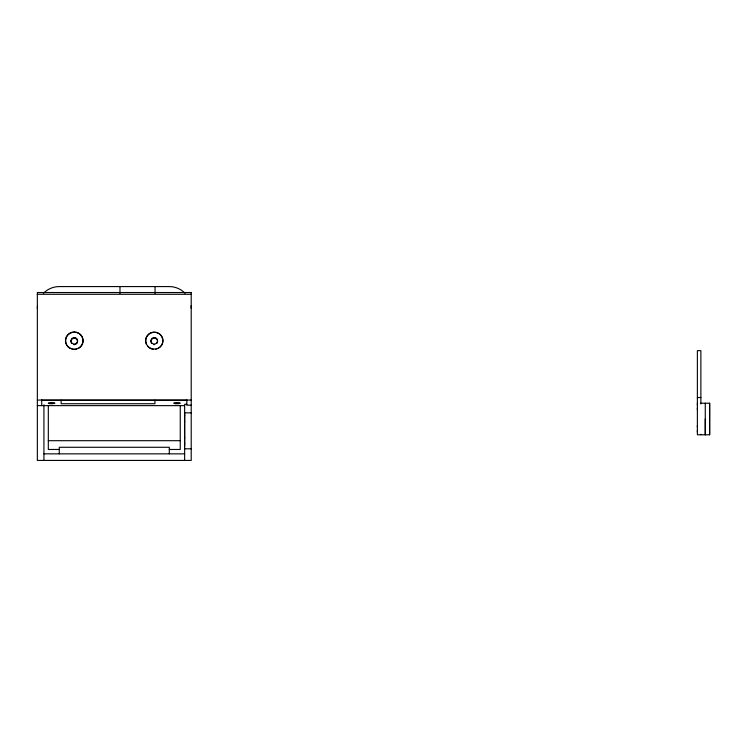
<?xml version="1.0" encoding="UTF-8"?>
<svg xmlns="http://www.w3.org/2000/svg" width="747" height="747" viewBox="0 0 747 747"><rect width="100%" height="100%" fill="white"/><g stroke="black" fill="none" stroke-linecap="round" stroke-linejoin="round"><path stroke-width="1.12" d="M184.64 446.613L184.64 412.858L191.213 412.858M697.381 432.037L697.381 430.253M697.381 427.247L697.381 425.538M697.381 408.123L697.381 409.795M697.381 405.061L697.381 403.305M700.882 403.81L700.882 403.221L709.65 403.221L709.65 434.782L697.371 434.782L697.371 350.66L700.882 350.66L700.882 403.679M705.271 419.002L705.271 434.782L705.271 403.221M37.35 294.29L191.213 294.29M697.371 397.525L700.882 397.525M37.35 400.056L191.213 400.056M41.729 400.308L186.834 400.308M186.834 404.304L184.64 404.304L184.64 460.423M191.213 405.182L186.834 405.182L186.834 399.813M37.35 405.63L184.64 405.63M48.312 440.693L180.251 440.693M184.64 448.807L191.213 448.807M59.265 449.461L48.312 449.461L48.312 405.696M169.298 449.461L180.251 449.461L180.251 405.696M43.924 453.849L184.64 453.849M184.64 415.164L184.64 415.808M184.64 421.028L184.64 421.682M184.64 437.322L184.64 438.003M184.64 443.148L184.64 443.83M709.65 403.221L709.65 434.782M700.882 434.25L700.882 434.782M169.298 453.849L169.298 447.276L59.265 447.276L59.265 453.849M155.049 286.577L155.049 293.496M154.937 400.299L154.937 403.725L61.133 403.725L61.133 400.299M119.978 286.577L119.978 293.496M43.924 404.837L43.924 460.423M41.729 399.934L41.729 405.63M151.034 340.893A3.287 3.24 0 0 1 155.591 338.4A3.287 3.24 0 0 1 156.851 343.387M154.648 344.591A3.287 3.24 0 0 1 153.798 344.572M151.641 343.293A3.287 3.24 0 0 1 151.015 341.734L151.034 340.315A3.287 3.24 0 0 1 156.095 338.102A3.287 3.24 0 0 1 156.002 343.564A3.287 3.24 0 0 1 151.015 341.164M76.166 344.022A3.287 3.24 0 0 0 77.52 341.93L77.557 340.52A3.287 3.24 0 0 0 71.04 340.24L71.002 341.65A3.287 3.24 0 0 0 71.591 343.228M75.4 344.414A3.287 3.24 0 0 1 73.71 344.563M71.04 340.809A3.287 3.24 0 0 1 77.557 341.09M37.35 308.492A21.915 21.915 0 0 1 37.509 305.85M43.457 293.31A21.915 21.915 0 0 1 59.265 286.577L169.298 286.577A21.915 21.915 0 0 1 185.107 293.31M77.52 341.36A3.287 3.24 0 0 1 71.002 341.08M191.055 305.85A21.915 21.915 0 0 1 191.213 308.492M146.44 344.358A8.637 8.506 0 0 1 151.361 332.798A8.637 8.506 0 0 1 162.631 338.634A8.637 8.506 0 0 1 155.75 349.176M153.49 349.269A8.637 8.506 0 0 1 147.645 346.235M69.901 348.279A8.768 8.637 0 0 1 67.566 335.254A8.768 8.637 0 0 1 80.993 335.254A8.768 8.637 0 0 1 78.668 348.279M76.549 349.138A8.768 8.637 0 0 1 72.011 349.138M191.213 292.525L37.35 292.525L37.35 460.423L191.213 460.423L191.213 292.507M49.956 403.651A3.287 0.57 0 0 0 54.886 403.156A3.287 0.57 0 0 0 49.956 402.661A3.287 0.57 0 0 0 49.956 403.651M175.321 403.651A3.287 0.57 0 0 0 180.251 403.156A3.287 0.57 0 0 0 175.321 402.661A3.287 0.57 0 0 0 175.321 403.651M149.297 347.551A8.637 8.506 0 0 0 162.883 341.388A8.637 8.506 0 0 0 150.661 332.891A8.637 8.506 0 0 0 149.297 347.551M69.901 348.083A8.768 8.637 0 0 0 83.048 340.604A8.768 8.637 0 0 0 69.901 333.134A8.768 8.637 0 0 0 69.901 348.083"/></g></svg>
